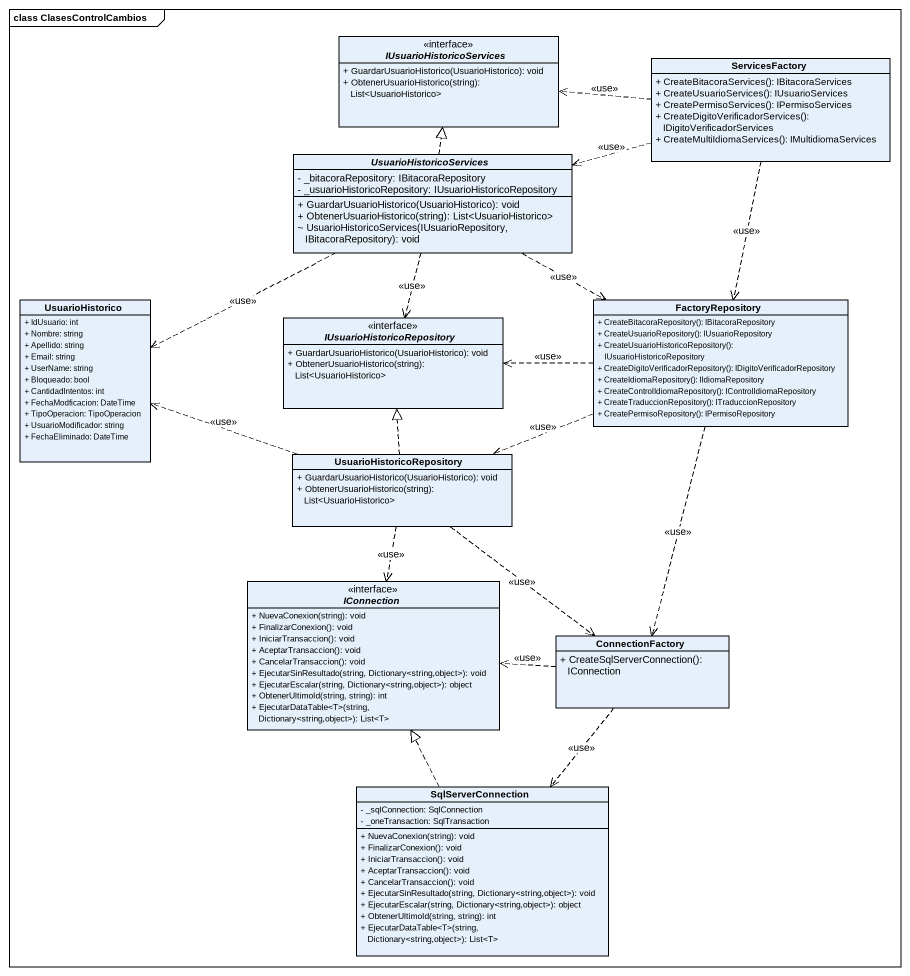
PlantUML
@startuml
mainframe class ClasesControlCambios
hide circle
hide empty members
skinparam classAttributeIconSize 0
interface IUsuarioHistoricoServices {
  + GuardarUsuarioHistorico(UsuarioHistorico): void
  + ObtenerUsuarioHistorico(string): List<UsuarioHistorico>
}
class ServicesFactory {
  + CreateBitacoraServices(): IBitacoraServices
  + CreateUsuarioServices(): IUsuarioServices
  + CreatePermisoServices(): IPermisoServices
  + CreateDigitoVerificadorServices(): IDigitoVerificadorServices
  + CreateMultiIdiomaServices(): IMultidiomaServices
}
abstract class UsuarioHistoricoServices {
  - _bitacoraRepository: IBitacoraRepository
  - _usuarioHistoricoRepository: IUsuarioHistoricoRepository
  + GuardarUsuarioHistorico(UsuarioHistorico): void
  + ObtenerUsuarioHistorico(string): List<UsuarioHistorico>
  ~ UsuarioHistoricoServices(IUsuarioRepository, IBitacoraRepository): void
}
class UsuarioHistorico {
  + IdUsuario: int
  + Nombre: string
  + Apellido: string
  + Email: string
  + UserName: string
  + Bloqueado: bool
  + CantidadIntentos: int
  + FechaModficacion: DateTime
  + TipoOperacion: TipoOperacion
  + UsuarioModificador: string
  + FechaEliminado: DateTime
}
interface IUsuarioHistoricoRepository {
  + GuardarUsuarioHistorico(UsuarioHistorico): void
  + ObtenerUsuarioHistorico(string): List<UsuarioHistorico>
}
class FactoryRepository {
  + CreateBitacoraRepository(): IBitacoraRepository
  + CreateUsuarioRepository(): IUsuarioRepository
  + CreateUsuarioHistoricoRepository(): IUsuarioHistoricoRepository
  + CreateDigitoVerificadorRepository(): IDigitoVerificadorRepository
  + CreateIdiomaRepository(): IIdiomaRepository
  + CreateControlIdiomaRepository(): IControlIdiomaRepository
  + CreateTraduccionRepository(): ITraduccionRepository
  + CreatePermisoRepository(): IPermisoRepository
}
class UsuarioHistoricoRepository {
  + GuardarUsuarioHistorico(UsuarioHistorico): void
  + ObtenerUsuarioHistorico(string): List<UsuarioHistorico>
}
interface IConnection {
  + NuevaConexion(string): void
  + FinalizarConexion(): void
  + IniciarTransaccion(): void
  + AceptarTransaccion(): void
  + CancelarTransaccion(): void
  + EjecutarSinResultado(string, Dictionary<string,object>): void
  + EjecutarEscalar(string, Dictionary<string,object>): object
  + ObtenerUltimoId(string, string): int
  + EjecutarDataTable<T>(string, Dictionary<string,object>): List<T>
}
class ConnectionFactory {
  + CreateSqlServerConnection(): IConnection
}
class SqlServerConnection {
  - _sqlConnection: SqlConnection
  - _oneTransaction: SqlTransaction
  + NuevaConexion(string): void
  + FinalizarConexion(): void
  + IniciarTransaccion(): void
  + AceptarTransaccion(): void
  + CancelarTransaccion(): void
  + EjecutarSinResultado(string, Dictionary<string,object>): void
  + EjecutarEscalar(string, Dictionary<string,object>): object
  + ObtenerUltimoId(string, string): int
  + EjecutarDataTable<T>(string, Dictionary<string,object>): List<T>
}
ServicesFactory .left.> IUsuarioHistoricoServices : <<use>>
ServicesFactory .left.> UsuarioHistoricoServices : <<use>>
ServicesFactory ..> FactoryRepository : <<use>>
UsuarioHistoricoServices .up.|> IUsuarioHistoricoServices
UsuarioHistoricoServices .left.> UsuarioHistorico : <<use>>
UsuarioHistoricoServices ..> IUsuarioHistoricoRepository : <<use>>
UsuarioHistoricoServices .right.> FactoryRepository : <<use>>
FactoryRepository .left.> IUsuarioHistoricoRepository : <<use>>
FactoryRepository .left.> UsuarioHistoricoRepository : <<use>>
FactoryRepository ..> ConnectionFactory : <<use>>
UsuarioHistoricoRepository .left.> UsuarioHistorico : <<use>>
UsuarioHistoricoRepository .up.|> IUsuarioHistoricoRepository
UsuarioHistoricoRepository ..> IConnection : <<use>>
UsuarioHistoricoRepository ..> ConnectionFactory : <<use>>
ConnectionFactory .left.> IConnection : <<use>>
ConnectionFactory ..> SqlServerConnection : <<use>>
SqlServerConnection .up.|> IConnection
@enduml
